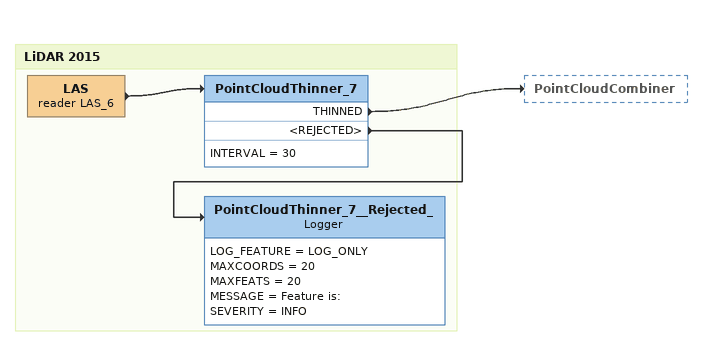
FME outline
Bookmark: LiDAR 2015
LAS (reader LAS_6)
    -> PointCloudThinner_7
PointCloudThinner_7
    INTERVAL = 30
    THINNED -> PointCloudCombiner
    <REJECTED> -> PointCloudThinner_7__Rejected_
PointCloudThinner_7__Rejected_: Logger
    LOG_FEATURE = LOG_ONLY
    MAXCOORDS = 20
    MAXFEATS = 20
    MESSAGE = Feature is:
    SEVERITY = INFO
